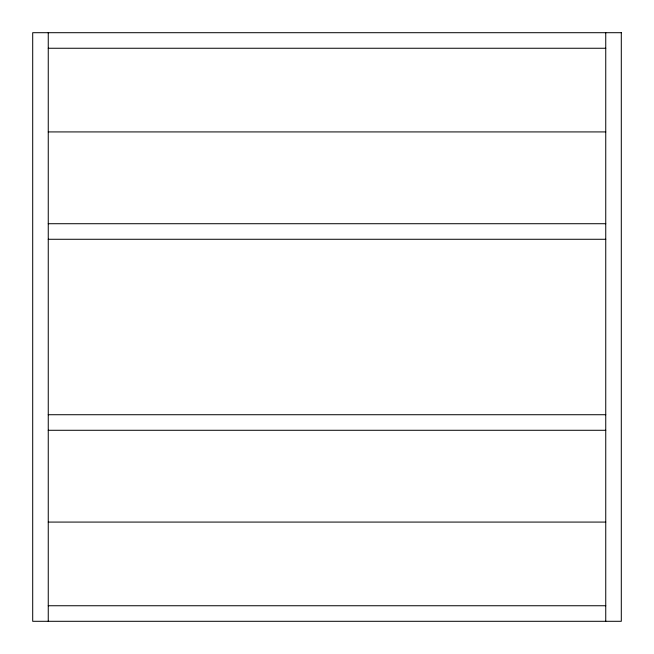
<?xml version="1.0" encoding="UTF-8"?>
<svg xmlns="http://www.w3.org/2000/svg" width="654" height="654" viewBox="0 0 654 654"><rect width="100%" height="100%" fill="white"/><g stroke="black" fill="none" stroke-linecap="round" stroke-linejoin="round"><path stroke-width="0.98" d="M48.257 48.257L605.743 48.257M48.257 131.92L605.743 131.92M48.257 223.717L605.743 223.717M48.257 239.274L605.743 239.274M48.257 414.726L605.743 414.726M48.257 430.283L605.743 430.283M48.257 522.08L605.743 522.08M48.257 605.743L605.743 605.743M605.743 32.7L605.743 621.3M48.257 32.7L48.257 621.3M621.3 32.7L32.7 32.7L32.7 621.3L621.3 621.3L621.3 32.7"/></g></svg>
